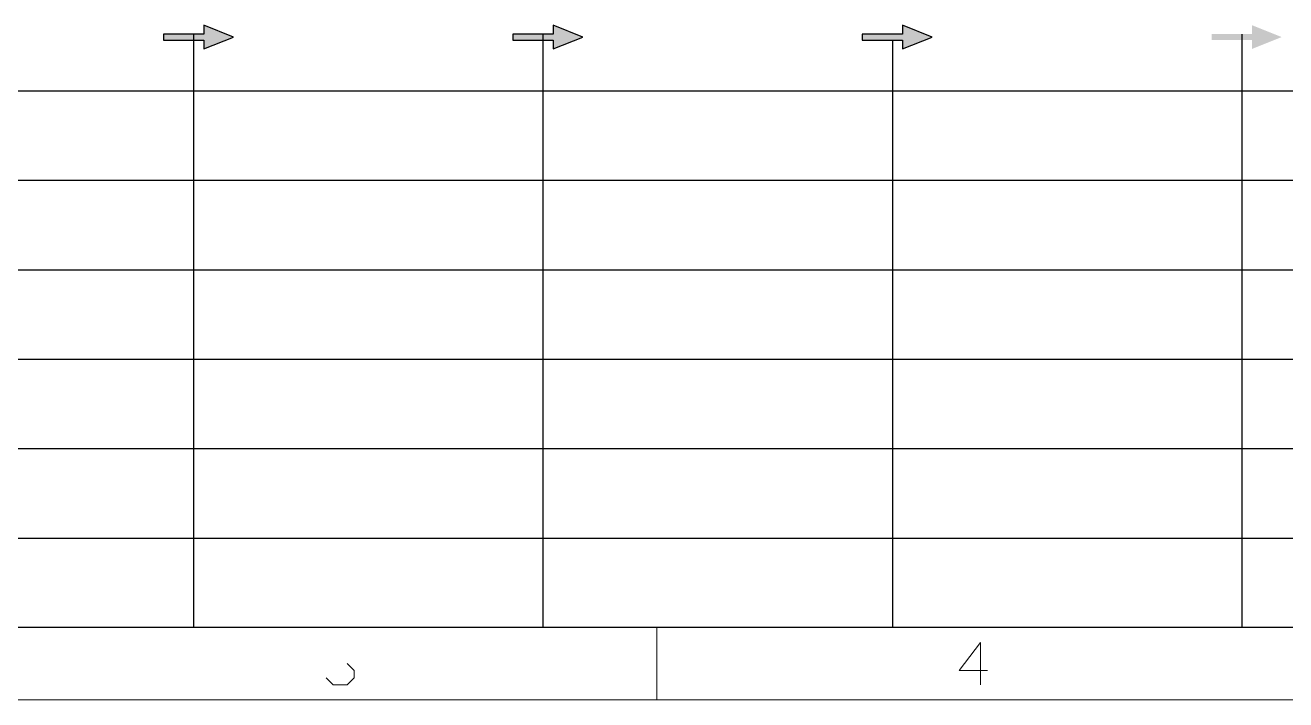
# Model space of a CAD drawing. Header units: millimetres. Extents: x 494 to 18201, y 224 to 11417.
# Drawn here: x 5483 to 6032, y 1885 to 2180 of the extents above; entities that cross this region are included whole.
import ezdxf
from ezdxf.enums import TextEntityAlignment as Align

# ---------------------------------------------------------------- set-up
doc = ezdxf.new("R2010")
doc.units = ezdxf.units.MM
doc.layers.add('DIM', color=7, linetype='Continuous')
doc.styles.add('gbenor_', font='gbenor.shx', dxfattribs={"bigfont": 'gbcbig'})
doc.styles.add('TXT', font='txt.shx', dxfattribs={"width": 0.8, "bigfont": 'ctxt.shx'})

# ---------------------------------------------------------------- blocks, each defined once
blk = doc.blocks.new('U9')
for points in [[(-1227.22, -974.4), (-1227.22, -977.47), (-1216.98, -973.37), (-1227.22, -969.28), (-1227.22, -972.35), (-1241.12, -972.35), (-1241.12, -974.4)], [(-1106.73, -974.4), (-1106.73, -977.47), (-1096.49, -973.37), (-1106.73, -969.28), (-1106.73, -972.35), (-1120.62, -972.35), (-1120.62, -974.4)], [(-986.23, -974.4), (-986.23, -977.47), (-976, -973.37), (-986.23, -969.28), (-986.23, -972.35), (-1000.13, -972.35), (-1000.13, -974.4)], [(-865.74, -974.4), (-865.74, -977.47), (-855.5, -973.37), (-865.74, -969.28), (-865.74, -972.35), (-879.64, -972.35), (-879.64, -974.4)]]:
    blk.add_hatch(color=3).paths.add_polyline_path(points)
at = {"color": 254}
for p, q in [((-1230.61, -1177.07), (-1230.61, -972.35)), ((-1110.12, -1177.07), (-1110.12, -972.35)), ((-869.13, -1177.07), (-869.13, -972.35)), ((-989.63, -1177.07), (-989.63, -974.4)), ((-628.14, -1177.07), (-1679.7, -1177.07))]:
    blk.add_line(p, q, dxfattribs=at)
for p, q in [((-1679.7, -991.91), (-628.14, -991.91)), ((-1680.26, -1022.77), (-628.14, -1022.77)), ((-1705.22, -1053.64), (-628.14, -1053.64)), ((-1680.26, -1084.51), (-628.14, -1084.51)), ((-1680.26, -1115.37), (-628.14, -1115.37)), ((-1680.26, -1146.24), (-628.14, -1146.24))]:
    blk.add_line(p, q)
at = {"color": 254, "lineweight": 18}
for p, q in [((-1680.34, -1177.07), (-24.96, -1177.07)), ((-1071.01, -1202.02), (-1071.01, -1177.07)), ((-1705.29, -1202.02), (0, -1202.02))]:
    blk.add_line(p, q, dxfattribs=at)
for points in [[(-1216.98, -973.37), (-1227.22, -969.28), (-1227.22, -972.35), (-1241.12, -972.35), (-1241.12, -974.4), (-1227.22, -974.4), (-1227.22, -977.47), (-1216.98, -973.37)], [(-1096.49, -973.37), (-1106.73, -969.28), (-1106.73, -972.35), (-1120.62, -972.35), (-1120.62, -974.4), (-1106.73, -974.4), (-1106.73, -977.47), (-1096.49, -973.37)], [(-976, -973.37), (-986.23, -969.28), (-986.23, -972.35), (-1000.13, -972.35), (-1000.13, -974.4), (-986.23, -974.4), (-986.23, -977.47), (-976, -973.37)]]:
    blk.add_lwpolyline(points)
at = {"color": 92, "lineweight": 18}
for points in [[(-956.98, -1191.97), (-966.68, -1191.97), (-959.4, -1182.27), (-959.4, -1196.82)], [(-1177.76, -1189.55), (-1175.34, -1191.97), (-1175.34, -1194.4), (-1177.76, -1196.82), (-1182.61, -1196.82), (-1185.04, -1194.4)]]:
    blk.add_lwpolyline(points, dxfattribs=at)
at = {"lineweight": 18, "style": 'gbenor_'}
blk.add_attdef('文档路径', (-272.46, -941.27), '', height=11.97, dxfattribs=at)
at = {"lineweight": 20, "style": 'TXT'}
for tag, height, p in [('18-**-**', 11.02, (-447.23, -1029.37)), ('客户名称', 10.87, (-531.85, -1111.72, 0)), ('料厚:', 10.87, (-531.73, -1139.24, 0))]:
    blk.add_attdef(tag, text='', height=height, dxfattribs=at).set_placement(p, align=Align.MIDDLE)
for tag, p, height, width in [('3', (-199.16, -1062.58), 10.67, 0.7), ('4', (-199.16, -1089.19), 10.67, 0.7), ('核准日期', (-329.67, -1118.33, 0), 10.87, 0.68), ('设计日期', (-329.67, -1145.11, 0), 10.87, 0.68), ('1', (-187.58, -1144.16), 9.85, 0.7), ('绘图日期', (-329.78, -1170.73, 0), 10.87, 0.68), ('2', (-198.99, -1168.84), 9.85, 0.7)]:
    blk.add_attdef(tag, p, '', height=height, dxfattribs=dict(at, width=width))
for tag, p, height in [('88888', (-457.83, -1062.2), 10.02), ('材质:', (-565.48, -1088.8, 0), 10.87), ('核准', (-445.4, -1116.08, 0), 10.87), ('设计', (-445.79, -1142.51, 0), 10.87), ('绘图', (-446.15, -1168.95, 0), 10.87)]:
    blk.add_attdef(tag, p, '', height=height, dxfattribs=at)

msp = doc.modelspace()

# ---------------------------------------------------------------- block references
at = {"layer": 'DIM', "ltscale": 1.418068, "xscale": 1.264435379605522, "yscale": 1.26443537960024, "zscale": 1.264435379605522}
msp.add_blockref('U9', (7112.14071, 3405.25528), dxfattribs=at)

doc.saveas('drawing.dxf')
